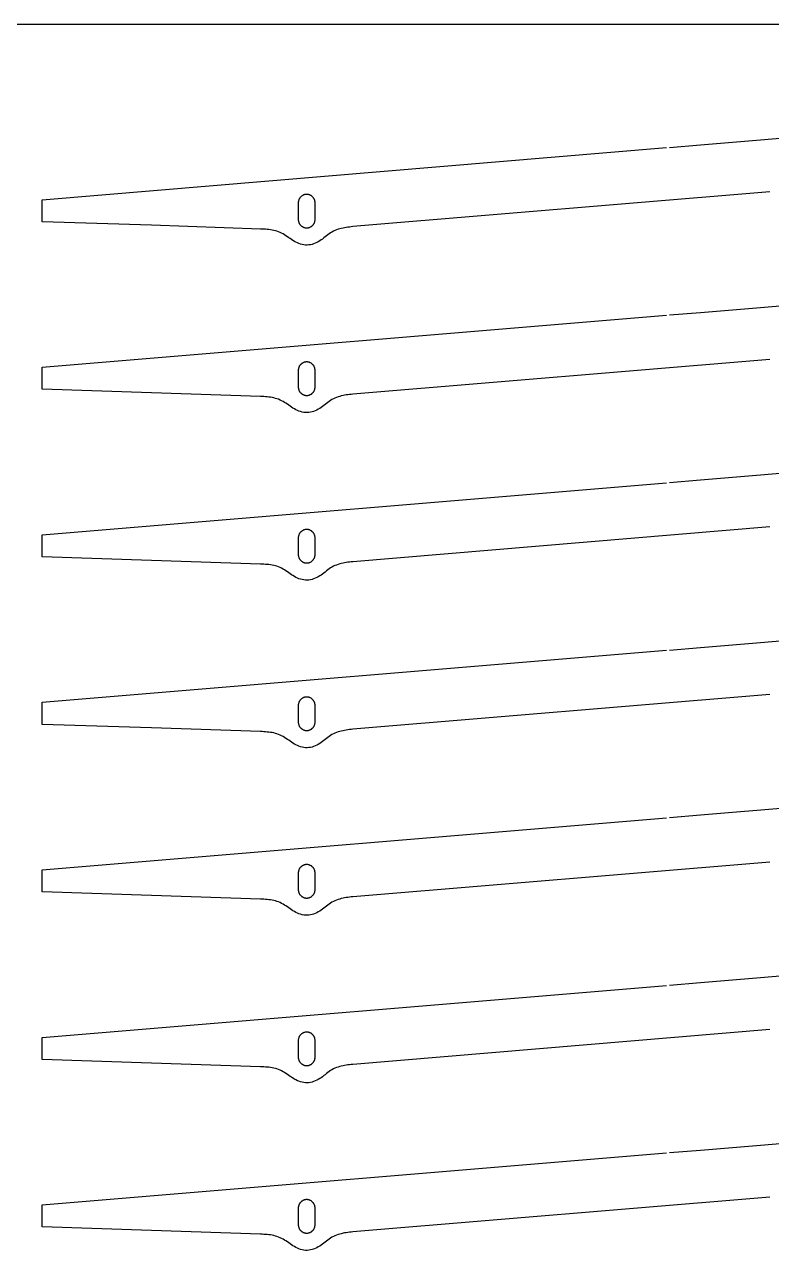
# Model space of a CAD drawing. Header units: millimetres. Extents: x 0 to 590, y 0 to 295.
# Drawn here: x 315.6 to 400.3, y 155.3 to 295 of the extents above; entities that cross this region are included whole.
import ezdxf

# ---------------------------------------------------------------- set-up
doc = ezdxf.new("R2010")
doc.units = ezdxf.units.MM
doc.layers.add('CUT_red', color=1, linetype='Continuous', true_color=0xff0000)
doc.layers.add('REF_delete', color=7, linetype='Continuous')

msp = doc.modelspace()

# ---------------------------------------------------------------- linework, layer by layer
at = {"layer": 'CUT_red', "true_color": 0xff0000}
for points in [[(388.76, 281.08), (392.29, 281.37), (466.98, 287.6), (467.04, 287.6), (467.1, 287.61)], [(400.14, 276.03), (352.85, 272.09), (352.66, 272.07), (352.47, 272.05), (352.28, 272.03), (352.09, 272), (351.9, 271.97), (351.72, 271.93), (351.53, 271.89), (351.35, 271.84), (351.16, 271.79), (350.98, 271.72), (350.81, 271.65), (350.64, 271.57), (350.47, 271.48), (350.31, 271.38), (350.15, 271.27), (350, 271.16), (349.84, 271.04), (349.69, 270.92), (349.54, 270.81), (349.39, 270.69), (349.24, 270.58), (349.08, 270.48), (348.91, 270.38), (348.74, 270.29), (348.57, 270.21), (348.39, 270.14), (348.21, 270.08), (348.03, 270.04), (347.84, 270.01), (347.65, 270), (347.46, 270), (347.27, 270.02), (347.08, 270.06), (346.89, 270.11), (346.71, 270.17), (346.54, 270.24), (346.37, 270.32), (346.2, 270.42), (346.04, 270.52), (345.88, 270.62), (345.72, 270.73), (345.56, 270.84), (345.41, 270.95), (345.25, 271.06), (345.09, 271.16), (344.93, 271.26), (344.76, 271.35), (344.59, 271.43), (344.41, 271.51), (344.23, 271.57), (344.05, 271.62), (343.87, 271.67), (343.68, 271.71), (343.49, 271.74), (343.3, 271.76), (343.11, 271.78), (342.92, 271.79), (342.73, 271.81), (342.54, 271.82), (342.35, 271.82), (329.98, 272.24), (317.6, 272.65), (317.6, 273.9), (317.6, 275.15), (388.41, 281.05)], [(348.55, 274.8), (348.55, 274.85), (348.55, 274.89), (348.54, 274.94), (348.53, 274.99), (348.52, 275.03), (348.51, 275.08), (348.49, 275.12), (348.48, 275.16), (348.46, 275.21), (348.44, 275.25), (348.42, 275.29), (348.39, 275.33), (348.36, 275.37), (348.33, 275.4), (348.3, 275.44), (348.27, 275.47), (348.24, 275.5), (348.2, 275.53), (348.17, 275.56), (348.13, 275.59), (348.09, 275.61), (348.05, 275.64), (348.01, 275.66), (347.96, 275.68), (347.92, 275.69), (347.88, 275.71), (347.83, 275.72), (347.79, 275.73), (347.74, 275.74), (347.69, 275.75), (347.65, 275.75), (347.6, 275.75), (347.55, 275.75), (347.51, 275.75), (347.46, 275.74), (347.41, 275.73), (347.37, 275.72), (347.32, 275.71), (347.28, 275.69), (347.24, 275.68), (347.19, 275.66), (347.15, 275.64), (347.11, 275.61), (347.07, 275.59), (347.03, 275.56), (347, 275.53), (346.96, 275.5), (346.93, 275.47), (346.9, 275.44), (346.87, 275.4), (346.84, 275.37), (346.81, 275.33), (346.79, 275.29), (346.76, 275.25), (346.74, 275.21), (346.72, 275.16), (346.71, 275.12), (346.69, 275.08), (346.68, 275.03), (346.67, 274.99), (346.66, 274.94), (346.65, 274.89), (346.65, 274.85), (346.65, 274.8), (346.65, 272.9), (346.65, 272.85), (346.65, 272.81), (346.66, 272.76), (346.67, 272.71), (346.68, 272.67), (346.69, 272.62), (346.71, 272.58), (346.72, 272.54), (346.74, 272.49), (346.76, 272.45), (346.79, 272.41), (346.81, 272.37), (346.84, 272.33), (346.87, 272.3), (346.9, 272.26), (346.93, 272.23), (346.96, 272.2), (347, 272.17), (347.03, 272.14), (347.07, 272.11), (347.11, 272.09), (347.15, 272.06), (347.19, 272.04), (347.24, 272.02), (347.28, 272.01), (347.32, 271.99), (347.37, 271.98), (347.41, 271.97), (347.46, 271.96), (347.51, 271.95), (347.55, 271.95), (347.6, 271.95), (347.65, 271.95), (347.69, 271.95), (347.74, 271.96), (347.79, 271.97), (347.83, 271.98), (347.88, 271.99), (347.92, 272.01), (347.96, 272.02), (348.01, 272.04), (348.05, 272.06), (348.09, 272.09), (348.13, 272.11), (348.17, 272.14), (348.2, 272.17), (348.24, 272.2), (348.27, 272.23), (348.3, 272.26), (348.33, 272.3), (348.36, 272.33), (348.39, 272.37), (348.42, 272.41), (348.44, 272.45), (348.46, 272.49), (348.48, 272.54), (348.49, 272.58), (348.51, 272.62), (348.52, 272.67), (348.53, 272.71), (348.54, 272.76), (348.55, 272.81), (348.55, 272.85), (348.55, 272.9), (348.55, 274.8)], [(388.76, 262.08), (392.29, 262.37), (466.98, 268.6), (467.04, 268.6), (467.1, 268.61)], [(400.14, 257.03), (352.85, 253.09), (352.66, 253.07), (352.47, 253.05), (352.28, 253.03), (352.09, 253), (351.9, 252.97), (351.72, 252.93), (351.53, 252.89), (351.35, 252.84), (351.16, 252.79), (350.98, 252.72), (350.81, 252.65), (350.64, 252.57), (350.47, 252.48), (350.31, 252.38), (350.15, 252.27), (350, 252.16), (349.84, 252.04), (349.69, 251.92), (349.54, 251.81), (349.39, 251.69), (349.24, 251.58), (349.08, 251.48), (348.91, 251.38), (348.74, 251.29), (348.57, 251.21), (348.39, 251.14), (348.21, 251.08), (348.03, 251.04), (347.84, 251.01), (347.65, 251), (347.46, 251), (347.27, 251.02), (347.08, 251.06), (346.89, 251.11), (346.71, 251.17), (346.54, 251.24), (346.37, 251.32), (346.2, 251.42), (346.04, 251.52), (345.88, 251.62), (345.72, 251.73), (345.56, 251.84), (345.41, 251.95), (345.25, 252.06), (345.09, 252.16), (344.93, 252.26), (344.76, 252.35), (344.59, 252.43), (344.41, 252.51), (344.23, 252.57), (344.05, 252.62), (343.87, 252.67), (343.68, 252.71), (343.49, 252.74), (343.3, 252.76), (343.11, 252.78), (342.92, 252.79), (342.73, 252.81), (342.54, 252.82), (342.35, 252.82), (329.98, 253.24), (317.6, 253.65), (317.6, 254.9), (317.6, 256.15), (388.41, 262.05)], [(348.55, 255.8), (348.55, 255.85), (348.55, 255.89), (348.54, 255.94), (348.53, 255.99), (348.52, 256.03), (348.51, 256.08), (348.49, 256.12), (348.48, 256.16), (348.46, 256.21), (348.44, 256.25), (348.42, 256.29), (348.39, 256.33), (348.36, 256.37), (348.33, 256.4), (348.3, 256.44), (348.27, 256.47), (348.24, 256.5), (348.2, 256.53), (348.17, 256.56), (348.13, 256.59), (348.09, 256.61), (348.05, 256.64), (348.01, 256.66), (347.96, 256.68), (347.92, 256.69), (347.88, 256.71), (347.83, 256.72), (347.79, 256.73), (347.74, 256.74), (347.69, 256.75), (347.65, 256.75), (347.6, 256.75), (347.55, 256.75), (347.51, 256.75), (347.46, 256.74), (347.41, 256.73), (347.37, 256.72), (347.32, 256.71), (347.28, 256.69), (347.24, 256.68), (347.19, 256.66), (347.15, 256.64), (347.11, 256.61), (347.07, 256.59), (347.03, 256.56), (347, 256.53), (346.96, 256.5), (346.93, 256.47), (346.9, 256.44), (346.87, 256.4), (346.84, 256.37), (346.81, 256.33), (346.79, 256.29), (346.76, 256.25), (346.74, 256.21), (346.72, 256.16), (346.71, 256.12), (346.69, 256.08), (346.68, 256.03), (346.67, 255.99), (346.66, 255.94), (346.65, 255.89), (346.65, 255.85), (346.65, 255.8), (346.65, 253.9), (346.65, 253.85), (346.65, 253.81), (346.66, 253.76), (346.67, 253.71), (346.68, 253.67), (346.69, 253.62), (346.71, 253.58), (346.72, 253.54), (346.74, 253.49), (346.76, 253.45), (346.79, 253.41), (346.81, 253.37), (346.84, 253.33), (346.87, 253.3), (346.9, 253.26), (346.93, 253.23), (346.96, 253.2), (347, 253.17), (347.03, 253.14), (347.07, 253.11), (347.11, 253.09), (347.15, 253.06), (347.19, 253.04), (347.24, 253.02), (347.28, 253.01), (347.32, 252.99), (347.37, 252.98), (347.41, 252.97), (347.46, 252.96), (347.51, 252.95), (347.55, 252.95), (347.6, 252.95), (347.65, 252.95), (347.69, 252.95), (347.74, 252.96), (347.79, 252.97), (347.83, 252.98), (347.88, 252.99), (347.92, 253.01), (347.96, 253.02), (348.01, 253.04), (348.05, 253.06), (348.09, 253.09), (348.13, 253.11), (348.17, 253.14), (348.2, 253.17), (348.24, 253.2), (348.27, 253.23), (348.3, 253.26), (348.33, 253.3), (348.36, 253.33), (348.39, 253.37), (348.42, 253.41), (348.44, 253.45), (348.46, 253.49), (348.48, 253.54), (348.49, 253.58), (348.51, 253.62), (348.52, 253.67), (348.53, 253.71), (348.54, 253.76), (348.55, 253.81), (348.55, 253.85), (348.55, 253.9), (348.55, 255.8)], [(388.76, 243.08), (392.29, 243.37), (466.98, 249.6), (467.04, 249.6), (467.1, 249.61)], [(400.14, 238.03), (352.85, 234.09), (352.66, 234.07), (352.47, 234.05), (352.28, 234.03), (352.09, 234), (351.9, 233.97), (351.72, 233.93), (351.53, 233.89), (351.35, 233.84), (351.16, 233.79), (350.98, 233.72), (350.81, 233.65), (350.64, 233.57), (350.47, 233.48), (350.31, 233.38), (350.15, 233.27), (350, 233.16), (349.84, 233.04), (349.69, 232.92), (349.54, 232.81), (349.39, 232.69), (349.24, 232.58), (349.08, 232.48), (348.91, 232.38), (348.74, 232.29), (348.57, 232.21), (348.39, 232.14), (348.21, 232.08), (348.03, 232.04), (347.84, 232.01), (347.65, 232), (347.46, 232), (347.27, 232.02), (347.08, 232.06), (346.89, 232.11), (346.71, 232.17), (346.54, 232.24), (346.37, 232.32), (346.2, 232.42), (346.04, 232.52), (345.88, 232.62), (345.72, 232.73), (345.56, 232.84), (345.41, 232.95), (345.25, 233.06), (345.09, 233.16), (344.93, 233.26), (344.76, 233.35), (344.59, 233.43), (344.41, 233.51), (344.23, 233.57), (344.05, 233.62), (343.87, 233.67), (343.68, 233.71), (343.49, 233.74), (343.3, 233.76), (343.11, 233.78), (342.92, 233.79), (342.73, 233.81), (342.54, 233.82), (342.35, 233.82), (329.98, 234.24), (317.6, 234.65), (317.6, 235.9), (317.6, 237.15), (388.41, 243.05)], [(348.55, 236.8), (348.55, 236.85), (348.55, 236.89), (348.54, 236.94), (348.53, 236.99), (348.52, 237.03), (348.51, 237.08), (348.49, 237.12), (348.48, 237.16), (348.46, 237.21), (348.44, 237.25), (348.42, 237.29), (348.39, 237.33), (348.36, 237.37), (348.33, 237.4), (348.3, 237.44), (348.27, 237.47), (348.24, 237.5), (348.2, 237.53), (348.17, 237.56), (348.13, 237.59), (348.09, 237.61), (348.05, 237.64), (348.01, 237.66), (347.96, 237.68), (347.92, 237.69), (347.88, 237.71), (347.83, 237.72), (347.79, 237.73), (347.74, 237.74), (347.69, 237.75), (347.65, 237.75), (347.6, 237.75), (347.55, 237.75), (347.51, 237.75), (347.46, 237.74), (347.41, 237.73), (347.37, 237.72), (347.32, 237.71), (347.28, 237.69), (347.24, 237.68), (347.19, 237.66), (347.15, 237.64), (347.11, 237.61), (347.07, 237.59), (347.03, 237.56), (347, 237.53), (346.96, 237.5), (346.93, 237.47), (346.9, 237.44), (346.87, 237.4), (346.84, 237.37), (346.81, 237.33), (346.79, 237.29), (346.76, 237.25), (346.74, 237.21), (346.72, 237.16), (346.71, 237.12), (346.69, 237.08), (346.68, 237.03), (346.67, 236.99), (346.66, 236.94), (346.65, 236.89), (346.65, 236.85), (346.65, 236.8), (346.65, 234.9), (346.65, 234.85), (346.65, 234.81), (346.66, 234.76), (346.67, 234.71), (346.68, 234.67), (346.69, 234.62), (346.71, 234.58), (346.72, 234.54), (346.74, 234.49), (346.76, 234.45), (346.79, 234.41), (346.81, 234.37), (346.84, 234.33), (346.87, 234.3), (346.9, 234.26), (346.93, 234.23), (346.96, 234.2), (347, 234.17), (347.03, 234.14), (347.07, 234.11), (347.11, 234.09), (347.15, 234.06), (347.19, 234.04), (347.24, 234.02), (347.28, 234.01), (347.32, 233.99), (347.37, 233.98), (347.41, 233.97), (347.46, 233.96), (347.51, 233.95), (347.55, 233.95), (347.6, 233.95), (347.65, 233.95), (347.69, 233.95), (347.74, 233.96), (347.79, 233.97), (347.83, 233.98), (347.88, 233.99), (347.92, 234.01), (347.96, 234.02), (348.01, 234.04), (348.05, 234.06), (348.09, 234.09), (348.13, 234.11), (348.17, 234.14), (348.2, 234.17), (348.24, 234.2), (348.27, 234.23), (348.3, 234.26), (348.33, 234.3), (348.36, 234.33), (348.39, 234.37), (348.42, 234.41), (348.44, 234.45), (348.46, 234.49), (348.48, 234.54), (348.49, 234.58), (348.51, 234.62), (348.52, 234.67), (348.53, 234.71), (348.54, 234.76), (348.55, 234.81), (348.55, 234.85), (348.55, 234.9), (348.55, 236.8)], [(388.76, 224.08), (392.29, 224.37), (466.98, 230.6), (467.04, 230.6), (467.1, 230.61)], [(400.14, 219.03), (352.85, 215.09), (352.66, 215.07), (352.47, 215.05), (352.28, 215.03), (352.09, 215), (351.9, 214.97), (351.72, 214.93), (351.53, 214.89), (351.35, 214.84), (351.16, 214.79), (350.98, 214.72), (350.81, 214.65), (350.64, 214.57), (350.47, 214.48), (350.31, 214.38), (350.15, 214.27), (350, 214.16), (349.84, 214.04), (349.69, 213.92), (349.54, 213.81), (349.39, 213.69), (349.24, 213.58), (349.08, 213.48), (348.91, 213.38), (348.74, 213.29), (348.57, 213.21), (348.39, 213.14), (348.21, 213.08), (348.03, 213.04), (347.84, 213.01), (347.65, 213), (347.46, 213), (347.27, 213.02), (347.08, 213.06), (346.89, 213.11), (346.71, 213.17), (346.54, 213.24), (346.37, 213.32), (346.2, 213.42), (346.04, 213.52), (345.88, 213.62), (345.72, 213.73), (345.56, 213.84), (345.41, 213.95), (345.25, 214.06), (345.09, 214.16), (344.93, 214.26), (344.76, 214.35), (344.59, 214.43), (344.41, 214.51), (344.23, 214.57), (344.05, 214.62), (343.87, 214.67), (343.68, 214.71), (343.49, 214.74), (343.3, 214.76), (343.11, 214.78), (342.92, 214.79), (342.73, 214.81), (342.54, 214.82), (342.35, 214.82), (329.98, 215.24), (317.6, 215.65), (317.6, 216.9), (317.6, 218.15), (388.41, 224.05)], [(348.55, 217.8), (348.55, 217.85), (348.55, 217.89), (348.54, 217.94), (348.53, 217.99), (348.52, 218.03), (348.51, 218.08), (348.49, 218.12), (348.48, 218.16), (348.46, 218.21), (348.44, 218.25), (348.42, 218.29), (348.39, 218.33), (348.36, 218.37), (348.33, 218.4), (348.3, 218.44), (348.27, 218.47), (348.24, 218.5), (348.2, 218.53), (348.17, 218.56), (348.13, 218.59), (348.09, 218.61), (348.05, 218.64), (348.01, 218.66), (347.96, 218.68), (347.92, 218.69), (347.88, 218.71), (347.83, 218.72), (347.79, 218.73), (347.74, 218.74), (347.69, 218.75), (347.65, 218.75), (347.6, 218.75), (347.55, 218.75), (347.51, 218.75), (347.46, 218.74), (347.41, 218.73), (347.37, 218.72), (347.32, 218.71), (347.28, 218.69), (347.24, 218.68), (347.19, 218.66), (347.15, 218.64), (347.11, 218.61), (347.07, 218.59), (347.03, 218.56), (347, 218.53), (346.96, 218.5), (346.93, 218.47), (346.9, 218.44), (346.87, 218.4), (346.84, 218.37), (346.81, 218.33), (346.79, 218.29), (346.76, 218.25), (346.74, 218.21), (346.72, 218.16), (346.71, 218.12), (346.69, 218.08), (346.68, 218.03), (346.67, 217.99), (346.66, 217.94), (346.65, 217.89), (346.65, 217.85), (346.65, 217.8), (346.65, 215.9), (346.65, 215.85), (346.65, 215.81), (346.66, 215.76), (346.67, 215.71), (346.68, 215.67), (346.69, 215.62), (346.71, 215.58), (346.72, 215.54), (346.74, 215.49), (346.76, 215.45), (346.79, 215.41), (346.81, 215.37), (346.84, 215.33), (346.87, 215.3), (346.9, 215.26), (346.93, 215.23), (346.96, 215.2), (347, 215.17), (347.03, 215.14), (347.07, 215.11), (347.11, 215.09), (347.15, 215.06), (347.19, 215.04), (347.24, 215.02), (347.28, 215.01), (347.32, 214.99), (347.37, 214.98), (347.41, 214.97), (347.46, 214.96), (347.51, 214.95), (347.55, 214.95), (347.6, 214.95), (347.65, 214.95), (347.69, 214.95), (347.74, 214.96), (347.79, 214.97), (347.83, 214.98), (347.88, 214.99), (347.92, 215.01), (347.96, 215.02), (348.01, 215.04), (348.05, 215.06), (348.09, 215.09), (348.13, 215.11), (348.17, 215.14), (348.2, 215.17), (348.24, 215.2), (348.27, 215.23), (348.3, 215.26), (348.33, 215.3), (348.36, 215.33), (348.39, 215.37), (348.42, 215.41), (348.44, 215.45), (348.46, 215.49), (348.48, 215.54), (348.49, 215.58), (348.51, 215.62), (348.52, 215.67), (348.53, 215.71), (348.54, 215.76), (348.55, 215.81), (348.55, 215.85), (348.55, 215.9), (348.55, 217.8)], [(388.76, 205.08), (392.29, 205.37), (466.98, 211.6), (467.04, 211.6), (467.1, 211.61)], [(400.14, 200.03), (352.85, 196.09), (352.66, 196.07), (352.47, 196.05), (352.28, 196.03), (352.09, 196), (351.9, 195.97), (351.72, 195.93), (351.53, 195.89), (351.35, 195.84), (351.16, 195.79), (350.98, 195.72), (350.81, 195.65), (350.64, 195.57), (350.47, 195.48), (350.31, 195.38), (350.15, 195.27), (350, 195.16), (349.84, 195.04), (349.69, 194.92), (349.54, 194.81), (349.39, 194.69), (349.24, 194.58), (349.08, 194.48), (348.91, 194.38), (348.74, 194.29), (348.57, 194.21), (348.39, 194.14), (348.21, 194.08), (348.03, 194.04), (347.84, 194.01), (347.65, 194), (347.46, 194), (347.27, 194.02), (347.08, 194.06), (346.89, 194.11), (346.71, 194.17), (346.54, 194.24), (346.37, 194.32), (346.2, 194.42), (346.04, 194.52), (345.88, 194.62), (345.72, 194.73), (345.56, 194.84), (345.41, 194.95), (345.25, 195.06), (345.09, 195.16), (344.93, 195.26), (344.76, 195.35), (344.59, 195.43), (344.41, 195.51), (344.23, 195.57), (344.05, 195.62), (343.87, 195.67), (343.68, 195.71), (343.49, 195.74), (343.3, 195.76), (343.11, 195.78), (342.92, 195.79), (342.73, 195.81), (342.54, 195.82), (342.35, 195.82), (329.98, 196.24), (317.6, 196.65), (317.6, 197.9), (317.6, 199.15), (388.41, 205.05)], [(348.55, 198.8), (348.55, 198.85), (348.55, 198.89), (348.54, 198.94), (348.53, 198.99), (348.52, 199.03), (348.51, 199.08), (348.49, 199.12), (348.48, 199.16), (348.46, 199.21), (348.44, 199.25), (348.42, 199.29), (348.39, 199.33), (348.36, 199.37), (348.33, 199.4), (348.3, 199.44), (348.27, 199.47), (348.24, 199.5), (348.2, 199.53), (348.17, 199.56), (348.13, 199.59), (348.09, 199.61), (348.05, 199.64), (348.01, 199.66), (347.96, 199.68), (347.92, 199.69), (347.88, 199.71), (347.83, 199.72), (347.79, 199.73), (347.74, 199.74), (347.69, 199.75), (347.65, 199.75), (347.6, 199.75), (347.55, 199.75), (347.51, 199.75), (347.46, 199.74), (347.41, 199.73), (347.37, 199.72), (347.32, 199.71), (347.28, 199.69), (347.24, 199.68), (347.19, 199.66), (347.15, 199.64), (347.11, 199.61), (347.07, 199.59), (347.03, 199.56), (347, 199.53), (346.96, 199.5), (346.93, 199.47), (346.9, 199.44), (346.87, 199.4), (346.84, 199.37), (346.81, 199.33), (346.79, 199.29), (346.76, 199.25), (346.74, 199.21), (346.72, 199.16), (346.71, 199.12), (346.69, 199.08), (346.68, 199.03), (346.67, 198.99), (346.66, 198.94), (346.65, 198.89), (346.65, 198.85), (346.65, 198.8), (346.65, 196.9), (346.65, 196.85), (346.65, 196.81), (346.66, 196.76), (346.67, 196.71), (346.68, 196.67), (346.69, 196.62), (346.71, 196.58), (346.72, 196.54), (346.74, 196.49), (346.76, 196.45), (346.79, 196.41), (346.81, 196.37), (346.84, 196.33), (346.87, 196.3), (346.9, 196.26), (346.93, 196.23), (346.96, 196.2), (347, 196.17), (347.03, 196.14), (347.07, 196.11), (347.11, 196.09), (347.15, 196.06), (347.19, 196.04), (347.24, 196.02), (347.28, 196.01), (347.32, 195.99), (347.37, 195.98), (347.41, 195.97), (347.46, 195.96), (347.51, 195.95), (347.55, 195.95), (347.6, 195.95), (347.65, 195.95), (347.69, 195.95), (347.74, 195.96), (347.79, 195.97), (347.83, 195.98), (347.88, 195.99), (347.92, 196.01), (347.96, 196.02), (348.01, 196.04), (348.05, 196.06), (348.09, 196.09), (348.13, 196.11), (348.17, 196.14), (348.2, 196.17), (348.24, 196.2), (348.27, 196.23), (348.3, 196.26), (348.33, 196.3), (348.36, 196.33), (348.39, 196.37), (348.42, 196.41), (348.44, 196.45), (348.46, 196.49), (348.48, 196.54), (348.49, 196.58), (348.51, 196.62), (348.52, 196.67), (348.53, 196.71), (348.54, 196.76), (348.55, 196.81), (348.55, 196.85), (348.55, 196.9), (348.55, 198.8)], [(388.76, 186.08), (392.29, 186.37), (466.98, 192.6), (467.04, 192.6), (467.1, 192.61)], [(400.14, 181.03), (352.85, 177.09), (352.66, 177.07), (352.47, 177.05), (352.28, 177.03), (352.09, 177), (351.9, 176.97), (351.72, 176.93), (351.53, 176.89), (351.35, 176.84), (351.16, 176.79), (350.98, 176.72), (350.81, 176.65), (350.64, 176.57), (350.47, 176.48), (350.31, 176.38), (350.15, 176.27), (350, 176.16), (349.84, 176.04), (349.69, 175.92), (349.54, 175.81), (349.39, 175.69), (349.24, 175.58), (349.08, 175.48), (348.91, 175.38), (348.74, 175.29), (348.57, 175.21), (348.39, 175.14), (348.21, 175.08), (348.03, 175.04), (347.84, 175.01), (347.65, 175), (347.46, 175), (347.27, 175.02), (347.08, 175.06), (346.89, 175.11), (346.71, 175.17), (346.54, 175.24), (346.37, 175.32), (346.2, 175.42), (346.04, 175.52), (345.88, 175.62), (345.72, 175.73), (345.56, 175.84), (345.41, 175.95), (345.25, 176.06), (345.09, 176.16), (344.93, 176.26), (344.76, 176.35), (344.59, 176.43), (344.41, 176.51), (344.23, 176.57), (344.05, 176.62), (343.87, 176.67), (343.68, 176.71), (343.49, 176.74), (343.3, 176.76), (343.11, 176.78), (342.92, 176.79), (342.73, 176.81), (342.54, 176.82), (342.35, 176.82), (329.98, 177.24), (317.6, 177.65), (317.6, 178.9), (317.6, 180.15), (388.41, 186.05)], [(348.55, 179.8), (348.55, 179.85), (348.55, 179.89), (348.54, 179.94), (348.53, 179.99), (348.52, 180.03), (348.51, 180.08), (348.49, 180.12), (348.48, 180.16), (348.46, 180.21), (348.44, 180.25), (348.42, 180.29), (348.39, 180.33), (348.36, 180.37), (348.33, 180.4), (348.3, 180.44), (348.27, 180.47), (348.24, 180.5), (348.2, 180.53), (348.17, 180.56), (348.13, 180.59), (348.09, 180.61), (348.05, 180.64), (348.01, 180.66), (347.96, 180.68), (347.92, 180.69), (347.88, 180.71), (347.83, 180.72), (347.79, 180.73), (347.74, 180.74), (347.69, 180.75), (347.65, 180.75), (347.6, 180.75), (347.55, 180.75), (347.51, 180.75), (347.46, 180.74), (347.41, 180.73), (347.37, 180.72), (347.32, 180.71), (347.28, 180.69), (347.24, 180.68), (347.19, 180.66), (347.15, 180.64), (347.11, 180.61), (347.07, 180.59), (347.03, 180.56), (347, 180.53), (346.96, 180.5), (346.93, 180.47), (346.9, 180.44), (346.87, 180.4), (346.84, 180.37), (346.81, 180.33), (346.79, 180.29), (346.76, 180.25), (346.74, 180.21), (346.72, 180.16), (346.71, 180.12), (346.69, 180.08), (346.68, 180.03), (346.67, 179.99), (346.66, 179.94), (346.65, 179.89), (346.65, 179.85), (346.65, 179.8), (346.65, 177.9), (346.65, 177.85), (346.65, 177.81), (346.66, 177.76), (346.67, 177.71), (346.68, 177.67), (346.69, 177.62), (346.71, 177.58), (346.72, 177.54), (346.74, 177.49), (346.76, 177.45), (346.79, 177.41), (346.81, 177.37), (346.84, 177.33), (346.87, 177.3), (346.9, 177.26), (346.93, 177.23), (346.96, 177.2), (347, 177.17), (347.03, 177.14), (347.07, 177.11), (347.11, 177.09), (347.15, 177.06), (347.19, 177.04), (347.24, 177.02), (347.28, 177.01), (347.32, 176.99), (347.37, 176.98), (347.41, 176.97), (347.46, 176.96), (347.51, 176.95), (347.55, 176.95), (347.6, 176.95), (347.65, 176.95), (347.69, 176.95), (347.74, 176.96), (347.79, 176.97), (347.83, 176.98), (347.88, 176.99), (347.92, 177.01), (347.96, 177.02), (348.01, 177.04), (348.05, 177.06), (348.09, 177.09), (348.13, 177.11), (348.17, 177.14), (348.2, 177.17), (348.24, 177.2), (348.27, 177.23), (348.3, 177.26), (348.33, 177.3), (348.36, 177.33), (348.39, 177.37), (348.42, 177.41), (348.44, 177.45), (348.46, 177.49), (348.48, 177.54), (348.49, 177.58), (348.51, 177.62), (348.52, 177.67), (348.53, 177.71), (348.54, 177.76), (348.55, 177.81), (348.55, 177.85), (348.55, 177.9), (348.55, 179.8)], [(388.76, 167.08), (392.29, 167.37), (466.98, 173.6), (467.04, 173.6), (467.1, 173.61)], [(400.14, 162.03), (352.85, 158.09), (352.66, 158.07), (352.47, 158.05), (352.28, 158.03), (352.09, 158), (351.9, 157.97), (351.72, 157.93), (351.53, 157.89), (351.35, 157.84), (351.16, 157.79), (350.98, 157.72), (350.81, 157.65), (350.64, 157.57), (350.47, 157.48), (350.31, 157.38), (350.15, 157.27), (350, 157.16), (349.84, 157.04), (349.69, 156.92), (349.54, 156.81), (349.39, 156.69), (349.24, 156.58), (349.08, 156.48), (348.91, 156.38), (348.74, 156.29), (348.57, 156.21), (348.39, 156.14), (348.21, 156.08), (348.03, 156.04), (347.84, 156.01), (347.65, 156), (347.46, 156), (347.27, 156.02), (347.08, 156.06), (346.89, 156.11), (346.71, 156.17), (346.54, 156.24), (346.37, 156.32), (346.2, 156.42), (346.04, 156.52), (345.88, 156.62), (345.72, 156.73), (345.56, 156.84), (345.41, 156.95), (345.25, 157.06), (345.09, 157.16), (344.93, 157.26), (344.76, 157.35), (344.59, 157.43), (344.41, 157.51), (344.23, 157.57), (344.05, 157.62), (343.87, 157.67), (343.68, 157.71), (343.49, 157.74), (343.3, 157.76), (343.11, 157.78), (342.92, 157.79), (342.73, 157.81), (342.54, 157.82), (342.35, 157.82), (329.98, 158.24), (317.6, 158.65), (317.6, 159.9), (317.6, 161.15), (388.41, 167.05)], [(348.55, 160.8), (348.55, 160.85), (348.55, 160.89), (348.54, 160.94), (348.53, 160.99), (348.52, 161.03), (348.51, 161.08), (348.49, 161.12), (348.48, 161.16), (348.46, 161.21), (348.44, 161.25), (348.42, 161.29), (348.39, 161.33), (348.36, 161.37), (348.33, 161.4), (348.3, 161.44), (348.27, 161.47), (348.24, 161.5), (348.2, 161.53), (348.17, 161.56), (348.13, 161.59), (348.09, 161.61), (348.05, 161.64), (348.01, 161.66), (347.96, 161.68), (347.92, 161.69), (347.88, 161.71), (347.83, 161.72), (347.79, 161.73), (347.74, 161.74), (347.69, 161.75), (347.65, 161.75), (347.6, 161.75), (347.55, 161.75), (347.51, 161.75), (347.46, 161.74), (347.41, 161.73), (347.37, 161.72), (347.32, 161.71), (347.28, 161.69), (347.24, 161.68), (347.19, 161.66), (347.15, 161.64), (347.11, 161.61), (347.07, 161.59), (347.03, 161.56), (347, 161.53), (346.96, 161.5), (346.93, 161.47), (346.9, 161.44), (346.87, 161.4), (346.84, 161.37), (346.81, 161.33), (346.79, 161.29), (346.76, 161.25), (346.74, 161.21), (346.72, 161.16), (346.71, 161.12), (346.69, 161.08), (346.68, 161.03), (346.67, 160.99), (346.66, 160.94), (346.65, 160.89), (346.65, 160.85), (346.65, 160.8), (346.65, 158.9), (346.65, 158.85), (346.65, 158.81), (346.66, 158.76), (346.67, 158.71), (346.68, 158.67), (346.69, 158.62), (346.71, 158.58), (346.72, 158.54), (346.74, 158.49), (346.76, 158.45), (346.79, 158.41), (346.81, 158.37), (346.84, 158.33), (346.87, 158.3), (346.9, 158.26), (346.93, 158.23), (346.96, 158.2), (347, 158.17), (347.03, 158.14), (347.07, 158.11), (347.11, 158.09), (347.15, 158.06), (347.19, 158.04), (347.24, 158.02), (347.28, 158.01), (347.32, 157.99), (347.37, 157.98), (347.41, 157.97), (347.46, 157.96), (347.51, 157.95), (347.55, 157.95), (347.6, 157.95), (347.65, 157.95), (347.69, 157.95), (347.74, 157.96), (347.79, 157.97), (347.83, 157.98), (347.88, 157.99), (347.92, 158.01), (347.96, 158.02), (348.01, 158.04), (348.05, 158.06), (348.09, 158.09), (348.13, 158.11), (348.17, 158.14), (348.2, 158.17), (348.24, 158.2), (348.27, 158.23), (348.3, 158.26), (348.33, 158.3), (348.36, 158.33), (348.39, 158.37), (348.42, 158.41), (348.44, 158.45), (348.46, 158.49), (348.48, 158.54), (348.49, 158.58), (348.51, 158.62), (348.52, 158.67), (348.53, 158.71), (348.54, 158.76), (348.55, 158.81), (348.55, 158.85), (348.55, 158.9), (348.55, 160.8)]]:
    msp.add_lwpolyline(points, dxfattribs=at)
at = {"layer": 'REF_delete'}
msp.add_lwpolyline([(590, 0), (590, 295), (0, 295), (0, 0), (590, 0)], dxfattribs=at)

doc.saveas('drawing.dxf')
